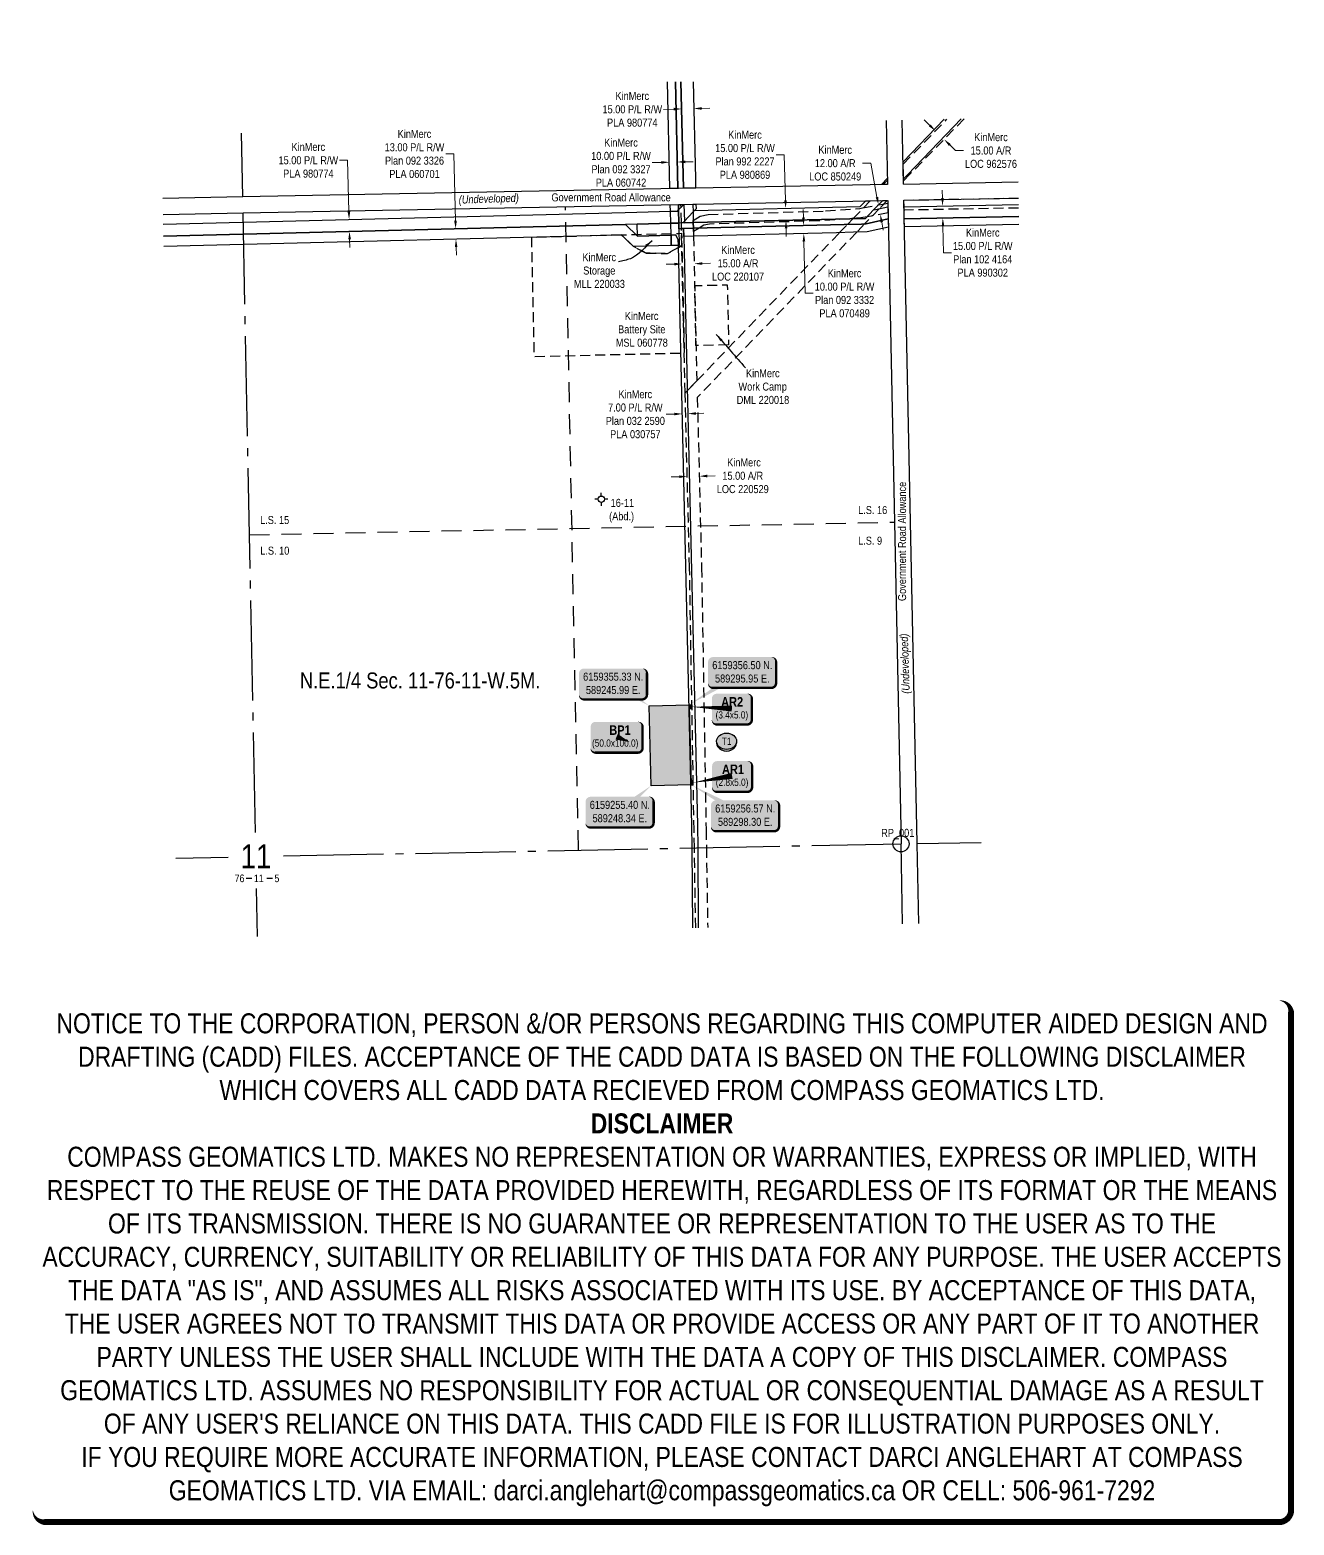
# Model space of a CAD drawing. Extents: x 588472 to 590052, y 6158331 to 6160200.
import ezdxf
from ezdxf.enums import TextEntityAlignment as Align

# ---------------------------------------------------------------- set-up
doc = ezdxf.new("R2010")
doc.units = 0
doc.header["$LTSCALE"] = 5
doc.header["$PDSIZE"] = 0.5
for name, pattern in [('foc-ACCESSROAD', [3.75, 2.5, -1.25]), ('foc-LSD', [8, 5, -3]), ('foc-QUARTERLINE', [33, 25, -3, 2, -3])]:
    doc.linetypes.add(name, pattern=pattern)
doc.layers.get('Defpoints').update_dxf_attribs({"color": 9})
for name, color, linetype in [('10', 1, 'Continuous'), ('35', 37, 'Continuous'), ('9', 3, 'Continuous'), ('AB_SEC_N83UTMz11', 7, 'Continuous'), ('C-AR', 13, 'foc-ACCESSROAD'), ('C-RW', 13, 'Continuous'), ('C-SYMBOL', 7, 'Continuous'), ('C-WS', 13, 'foc-ACCESSROAD'), ('DETAIL-T', 7, 'Continuous'), ('F-WS-S', 190, 'Continuous'), ('L-ROAD-T', 7, 'Continuous'), ('L-SEC', 7, 'Continuous'), ('L-SECLBL', 7, 'Continuous'), ('L-SECQ', 8, 'foc-QUARTERLINE'), ('L-SECTION-LSD', 7, 'foc-LSD'), ('P-CROSSINGS', 250, 'Continuous'), ('P-TEMP-BLOCKS', 250, 'Continuous'), ('P-TEMP-H', 41, 'Continuous'), ('P-TEMP_WORKSPACE', 46, 'Continuous'), ('P-WORKAREA', 113, 'Continuous'), ('P-WORKAREA-H', 111, 'Continuous')]:
    doc.layers.add(name, color=color, linetype=linetype)
for name, color, linetype, lineweight in [('C-AR-T', 13, 'Continuous', 9), ('C-RW-T', 13, 'Continuous', 9), ('C-WS-T', 13, 'Continuous', 9), ('T-TEXT', 48, 'Continuous', 18)]:
    doc.layers.add(name, color=color, linetype=linetype, lineweight=lineweight)
doc.layers.add('DISCLAIMER', color=7, linetype='Continuous', plot=False)
doc.styles.add('100L', font='ARIALN.TTF', dxfattribs={"height": 11})
doc.styles.add('175L', font='ARIALN.TTF', dxfattribs={"height": 20})
doc.styles.add('80', font='ARIALN.TTF', dxfattribs={"height": 10})
doc.styles.add('80CG', font='ARIALN.TTF', dxfattribs={"height": 10})
doc.styles.add('80L', font='ARIALN.TTF', dxfattribs={"height": 10})
doc.styles.add('80LS', font='ARIALNI.TTF', dxfattribs={"height": 10})
doc.styles.add('BOLD', font='ARIALNB.TTF')
doc.styles.add('SIMPLEX', font='ARIALN.TTF')
doc.dimstyles.new('Compass 5 000', dxfattribs={"dimscale": 5, "dimtxt": 9, "dimasz": 2, "dimexe": 0.2, "dimexo": 0.0625, "dimgap": 0.5, "dimtad": 0, "dimtih": 1, "dimtoh": 1, "dimzin": 0, "dimdsep": 46, "dimtxsty": '80CG', "dimcen": 0.1, "dimse1": 1, "dimse2": 1, "dimclrd": 256, "dimclrt": 256, "dimaunit": 1, "dimadec": 4, "dimazin": 0, "dimtfac": 0.06, "dimtofl": 0, "dimtmove": 0, "dimatfit": 1, "dimfxl": 0.2, "dimtolj": 1, "dimtzin": 0, "dimlwd": -1, "dimarcsym": 0})

# ---------------------------------------------------------------- blocks, each defined once
blk = doc.blocks.new('L-SECLBL')
at = {"layer": '9', "color": 7}
for p, q in [((-5.1, -27.8), (-12.3, -27.8)), ((20.7, -27.8), (13.5, -27.8))]:
    blk.add_line(p, q, dxfattribs=at)
at = {"layer": '10', "color": 2, "style": 'SIMPLEX'}
blk.add_attdef('SEC', text='', height=30, dxfattribs=at).set_placement((0, 0), align=Align.MIDDLE)
at = {"layer": '10', "color": 5, "style": '80L'}
blk.add_attdef('TWP', text='', height=9.5, dxfattribs=at).set_placement((-14.4, -27.4), align=Align.MIDDLE_RIGHT)
blk.add_attdef('RGE', text='', height=9.5, dxfattribs=at).set_placement((3.6, -27.4), align=Align.MIDDLE_CENTER)
blk.add_attdef('MER', text='', height=9.5, dxfattribs=at).set_placement((23.2, -27.4), align=Align.MIDDLE_LEFT)
blk = doc.blocks.new('*D457')
at = {"layer": 'C-AR-T', "transparency": 16777216}
for p, q in [((589277.3, 6159907.1), (589267.3, 6159906.9)), ((589312.2, 6159907.9), (589322.7, 6159908.1))]:
    blk.add_line(p, q, dxfattribs=at)
for points in [[(589277.3, 6159908.8), (589277.4, 6159905.4), (589287.3, 6159907.3)], [(589312.2, 6159909.5), (589312.3, 6159906.2), (589302.2, 6159907.6)]]:
    blk.add_solid(points, dxfattribs=at)
at = {"layer": 'Defpoints', "color": 0, "transparency": 16777216}
for p in [(589287.3, 6159910.7), (589302.2, 6159911), (589302.2, 6159907.6)]:
    blk.add_point(p, dxfattribs=at)
at = {"layer": 'C-AR-T', "transparency": 16777216, "insert": (589357, 6159908.1), "char_height": 10, "attachment_point": 5, "style": '80CG'}
blk.add_mtext('\\A1;KinMerc\\P15.00 A/R\\PLOC 220107', dxfattribs=at)
blk = doc.blocks.new('*D458')
at = {"layer": 'C-RW-T', "transparency": 16777216}
for p, q in [((589277.4, 6159719.8), (589267.4, 6159719.5)), ((589304.4, 6159720.4), (589314.4, 6159720.7))]:
    blk.add_line(p, q, dxfattribs=at)
for points in [[(589277.4, 6159721.4), (589277.4, 6159718.1), (589287.4, 6159720)], [(589304.4, 6159722.1), (589304.4, 6159718.8), (589294.4, 6159720.2)]]:
    blk.add_solid(points, dxfattribs=at)
at = {"layer": 'Defpoints', "color": 0, "transparency": 16777216}
for p in [(589286.1, 6159775.7), (589293.1, 6159775.9), (589287.4, 6159720)]:
    blk.add_point(p, dxfattribs=at)
at = {"layer": 'C-RW-T', "transparency": 16777216, "insert": (589228.7, 6159719.5), "char_height": 10, "attachment_point": 5, "style": '80CG'}
blk.add_mtext('\\A1;KinMerc\\P7.00 P/L R/W\\PPlan 032 2590^JPLA 030757', dxfattribs=at)
blk = doc.blocks.new('*D459')
at = {"layer": 'C-RW-T', "transparency": 16777216}
for p, q in [((589291.1, 6160034.9), (589301.1, 6160035.1)), ((589261.2, 6160034.2), (589249.9, 6160033.9))]:
    blk.add_line(p, q, dxfattribs=at)
for points in [[(589261.1, 6160035.9), (589261.2, 6160032.5), (589271.1, 6160034.4)], [(589291.1, 6160036.6), (589291.2, 6160033.2), (589281.2, 6160034.7)]]:
    blk.add_solid(points, dxfattribs=at)
at = {"layer": 'Defpoints', "color": 0, "transparency": 16777216}
for p in [(589270.5, 6160059.4), (589280.6, 6160059.6), (589271.1, 6160034.4)]:
    blk.add_point(p, dxfattribs=at)
at = {"layer": 'C-RW-T', "transparency": 16777216, "insert": (589210.8, 6160033.9), "char_height": 10, "attachment_point": 5, "style": '80CG'}
blk.add_mtext('\\A1;KinMerc\\P10.00 P/L R/W\\PPlan 092 3327\\PPLA 060742', dxfattribs=at)
blk = doc.blocks.new('*D460')
at = {"layer": 'C-RW-T', "transparency": 16777216}
for p, q in [((589438.6, 6159965.3), (589438.4, 6159975.3)), ((589439.4, 6159935.3), (589441, 6159870.6)), ((589441, 6159870.6), (589451, 6159870.6))]:
    blk.add_line(p, q, dxfattribs=at)
for points in [[(589440.3, 6159965.4), (589436.9, 6159965.3), (589438.9, 6159955.3)], [(589441, 6159935.4), (589437.7, 6159935.3), (589439.1, 6159945.3)]]:
    blk.add_solid(points, dxfattribs=at)
at = {"layer": 'Defpoints', "color": 0, "transparency": 16777216}
for p in [(589409.2, 6159954.6), (589409.4, 6159944.6), (589439.1, 6159945.3)]:
    blk.add_point(p, dxfattribs=at)
at = {"layer": 'C-RW-T', "transparency": 16777216, "insert": (589490.1, 6159870.6), "char_height": 10, "attachment_point": 5, "style": '80CG'}
blk.add_mtext('\\A1;KinMerc\\P10.00 P/L R/W\\PPlan 092 3332^JPLA 070489', dxfattribs=at)
blk = doc.blocks.new('*D461')
at = {"layer": 'C-RW-T', "transparency": 16777216}
for p, q in [((589414.8, 6160043.7), (589404.8, 6160043.7)), ((589416.2, 6159986.8), (589414.8, 6160043.7)), ((589417.1, 6159951.8), (589417.3, 6159941.8))]:
    blk.add_line(p, q, dxfattribs=at)
for points in [[(589417.9, 6159986.9), (589414.6, 6159986.8), (589416.5, 6159976.8)], [(589418.7, 6159951.9), (589415.4, 6159951.8), (589416.8, 6159961.8)]]:
    blk.add_solid(points, dxfattribs=at)
at = {"layer": 'Defpoints', "color": 0, "transparency": 16777216}
for p in [(589416.5, 6159976.8), (589428.3, 6159977.1), (589428.6, 6159962.1)]:
    blk.add_point(p, dxfattribs=at)
at = {"layer": 'C-RW-T', "transparency": 16777216, "insert": (589365.7, 6160043.7), "char_height": 10, "attachment_point": 5, "style": '80CG'}
blk.add_mtext('\\A1;KinMerc\\P15.00 P/L R/W\\PPlan 992 2227^JPLA 980869', dxfattribs=at)
blk = doc.blocks.new('*D462')
at = {"layer": 'C-AR-T', "transparency": 16777216}
for p, q in [((589596.5, 6160080.4), (589589.4, 6160087.4)), ((589621.6, 6160056), (589628.7, 6160049)), ((589628.7, 6160049), (589638.7, 6160049))]:
    blk.add_line(p, q, dxfattribs=at)
for points in [[(589597.7, 6160081.6), (589595.4, 6160079.3), (589603.7, 6160073.5)], [(589622.7, 6160057.2), (589620.4, 6160054.8), (589614.4, 6160063)]]:
    blk.add_solid(points, dxfattribs=at)
at = {"layer": 'Defpoints', "color": 0, "transparency": 16777216}
for p in [(589640.4, 6160111), (589651.1, 6160100.5), (589603.7, 6160073.5)]:
    blk.add_point(p, dxfattribs=at)
at = {"layer": 'C-AR-T', "transparency": 16777216, "insert": (589673, 6160049), "char_height": 10, "attachment_point": 5, "style": '80CG'}
blk.add_mtext('\\A1;KinMerc\\P15.00 A/R^JLOC 962576', dxfattribs=at)
blk = doc.blocks.new('*D463')
at = {"layer": 'C-RW-T', "transparency": 16777216}
for p, q in [((589612.4, 6159989.7), (589612.2, 6159999.7)), ((589613, 6159954.7), (589613.6, 6159921.4)), ((589613.6, 6159921.4), (589623.6, 6159921.4))]:
    blk.add_line(p, q, dxfattribs=at)
for points in [[(589614, 6159989.8), (589610.7, 6159989.7), (589612.6, 6159979.7)], [(589614.7, 6159954.8), (589611.4, 6159954.7), (589612.8, 6159964.7)]]:
    blk.add_solid(points, dxfattribs=at)
at = {"layer": 'Defpoints', "color": 0, "transparency": 16777216}
for p in [(589619.3, 6159979.9), (589612.8, 6159964.7), (589619.6, 6159964.9)]:
    blk.add_point(p, dxfattribs=at)
at = {"layer": 'C-RW-T', "transparency": 16777216, "insert": (589662.7, 6159921.4), "char_height": 10, "attachment_point": 5, "style": '80CG'}
blk.add_mtext('\\A1;KinMerc\\P15.00 P/L R/W\\PPlan 102 4164\\PPLA 990302', dxfattribs=at)
blk = doc.blocks.new('*D464')
at = {"layer": 'C-RW-T', "transparency": 16777216}
for p, q in [((589276.6, 6160100.8), (589264, 6160100.5)), ((589311.6, 6160101.6), (589321.6, 6160101.9))]:
    blk.add_line(p, q, dxfattribs=at)
for points in [[(589276.5, 6160102.5), (589276.6, 6160099.1), (589286.6, 6160101)], [(589311.5, 6160103.3), (589311.6, 6160100), (589301.6, 6160101.4)]]:
    blk.add_solid(points, dxfattribs=at)
at = {"layer": 'Defpoints', "color": 0, "transparency": 16777216}
for p in [(589284.2, 6160199.4), (589299.2, 6160199.8), (589301.6, 6160101.4)]:
    blk.add_point(p, dxfattribs=at)
at = {"layer": 'C-RW-T', "transparency": 16777216, "insert": (589224.9, 6160100.5), "char_height": 10, "attachment_point": 5, "style": '80CG'}
blk.add_mtext('\\A1;KinMerc\\P15.00 P/L R/W^JPLA 980774', dxfattribs=at)
blk = doc.blocks.new('Gabd')
for p, q in [((-0.81, 0), (-1.62, 0)), ((0, 0.81), (0, 1.62)), ((1.62, 0), (0.81, 0)), ((0, -0.81), (0, -1.62))]:
    blk.add_line(p, q)
blk.add_circle((0, 0), 0.8)
blk = doc.blocks.new('*D471')
at = {"layer": 'C-RW-T', "transparency": 16777216}
for p, q in [((588869.3, 6160036.8), (588859.3, 6160036.8)), ((588870.9, 6159972.9), (588869.3, 6160036.8)), ((588871.8, 6159937.9), (588872, 6159927.9))]:
    blk.add_line(p, q, dxfattribs=at)
for points in [[(588872.6, 6159973), (588869.2, 6159972.9), (588871.1, 6159962.9)], [(588873.5, 6159938), (588870.1, 6159937.9), (588871.5, 6159947.9)]]:
    blk.add_solid(points, dxfattribs=at)
at = {"layer": 'Defpoints', "color": 0, "transparency": 16777216}
for p in [(588871.1, 6159962.9), (588873.2, 6159963), (588873.6, 6159948)]:
    blk.add_point(p, dxfattribs=at)
at = {"layer": 'C-RW-T', "transparency": 16777216, "insert": (588820.2, 6160036.8), "char_height": 10, "attachment_point": 5, "style": '80CG'}
blk.add_mtext('\\A1;KinMerc\\P15.00 P/L R/W^JPLA 980774', dxfattribs=at)
blk = doc.blocks.new('*D472')
at = {"layer": 'C-RW-T', "transparency": 16777216}
for p, q in [((589001.9, 6160044.7), (588991.9, 6160044.7)), ((589004, 6159961.3), (589001.9, 6160044.7)), ((589004.8, 6159928.3), (589005.1, 6159918.3))]:
    blk.add_line(p, q, dxfattribs=at)
for points in [[(589005.7, 6159961.4), (589002.3, 6159961.3), (589004.3, 6159951.3)], [(589006.5, 6159928.4), (589003.2, 6159928.3), (589004.6, 6159938.3)]]:
    blk.add_solid(points, dxfattribs=at)
at = {"layer": 'Defpoints', "color": 0, "transparency": 16777216}
for p in [(588924.6, 6159949.3), (589004.3, 6159951.3), (588924.9, 6159936.3)]:
    blk.add_point(p, dxfattribs=at)
at = {"layer": 'C-RW-T', "transparency": 16777216, "insert": (588952.8, 6160044.7), "char_height": 10, "attachment_point": 5, "style": '80CG'}
blk.add_mtext('\\A1;KinMerc\\P13.00 P/L R/W\\PPlan 092 3326^JPLA 060701', dxfattribs=at)
blk = doc.blocks.new('*U507')
at = {"true_color": 0xff8aff}
h = blk.add_hatch(color=211, dxfattribs=at)
edge = h.paths.add_edge_path()
edge.add_line((-26.5, -20), (26.5, -20))
edge.add_arc((26.5, -14), 6, 270, 360)
edge.add_line((32.5, -14), (32.5, 12.5))
edge.add_arc((26.5, 12.5), 6, 0, 90)
edge.add_line((26.5, 18.5), (-26.5, 18.5))
edge.add_arc((-26.5, 12.5), 6, 90, 180)
edge.add_line((-32.5, 12.5), (-32.5, -14))
edge.add_arc((-26.5, -14), 6, 180, 270)
at = {"color": 250, "flags": 128}
blk.add_lwpolyline([(-26.5, -20, 3, 3, 0), (26.5, -20, 3, 3, 0.414214), (32.5, -14, 3, 3, 0), (32.5, 12.5, 3, 0, 0.414214), (26.5, 18.5, 0, 0, 0), (-26.5, 18.5, 0, 0, 0.414214), (-32.5, 12.5, 0, 0, 0), (-32.5, -14, 0, 3, 0.414214)], format="xyseb", close=True, dxfattribs=at)
at = {"flags": 128}
blk.add_lwpolyline([(16.2, -6.8, 0, 7.5, 0), (0, 0, 0, 0, 0)], format="xyseb", dxfattribs=at)
at = {"color": 250}
for tag, p, height, style in [('TEMP_AREA_W1_001', (-9.2, 2.2), 12, 'BOLD'), ('ENTER_TEXT_001', (-30.7, -12.5), 9, '80')]:
    blk.add_attdef(tag, p, '', height=height, dxfattribs=dict(at, style=style))
blk = doc.blocks.new('*U510')
h = blk.add_hatch(color=111)
edge = h.paths.add_edge_path()
edge.add_line((-19, -20), (19, -20))
edge.add_arc((19, -14), 6, 270, 360)
edge.add_line((25, -14), (25, 12.5))
edge.add_arc((19, 12.5), 6, 0, 90)
edge.add_line((19, 18.5), (-19, 18.5))
edge.add_arc((-19, 12.5), 6, 90, 180)
edge.add_line((-25, 12.5), (-25, -14))
edge.add_arc((-19, -14), 6, 180, 270)
at = {"color": 250, "flags": 128}
blk.add_lwpolyline([(-19, -20, 3, 3, 0), (19, -20, 3, 3, 0.414214), (25, -14, 3, 3, 0), (25, 12.5, 3, 0, 0.414214), (19, 18.5, 0, 0, 0), (-19, 18.5, 0, 0, 0.414214), (-25, 12.5, 0, 0, 0), (-25, -14, 0, 3, 0.414214)], format="xyseb", close=True, dxfattribs=at)
at = {"flags": 128}
blk.add_lwpolyline([(-51, 2.1, 0, 7.5, 0), (0, 0, 0, 0, 0)], format="xyseb", dxfattribs=at)
at = {"color": 250}
for tag, p, height, style in [('TEMP_AREA_W1_001', (-9.2, 2.2), 12, 'BOLD'), ('ENTER_TEXT_001', (-30.7, -12.5), 9, '80')]:
    blk.add_attdef(tag, p, '', height=height, dxfattribs=dict(at, style=style))
blk = doc.blocks.new('*U511')
h = blk.add_hatch(color=111)
edge = h.paths.add_edge_path()
edge.add_line((-19, -20), (19, -20))
edge.add_arc((19, -14), 6, 270, 360)
edge.add_line((25, -14), (25, 12.5))
edge.add_arc((19, 12.5), 6, 0, 90)
edge.add_line((19, 18.5), (-19, 18.5))
edge.add_arc((-19, 12.5), 6, 90, 180)
edge.add_line((-25, 12.5), (-25, -14))
edge.add_arc((-19, -14), 6, 180, 270)
at = {"color": 250, "flags": 128}
blk.add_lwpolyline([(-19, -20, 3, 3, 0), (19, -20, 3, 3, 0.414214), (25, -14, 3, 3, 0), (25, 12.5, 3, 0, 0.414214), (19, 18.5, 0, 0, 0), (-19, 18.5, 0, 0, 0.414214), (-25, 12.5, 0, 0, 0), (-25, -14, 0, 3, 0.414214)], format="xyseb", close=True, dxfattribs=at)
at = {"flags": 128}
blk.add_lwpolyline([(-49.1, -8.5, 0, 7.5, 0), (0, 0, 0, 0, 0)], format="xyseb", dxfattribs=at)
at = {"color": 250}
for tag, p, height, style in [('TEMP_AREA_W1_001', (-9.2, 2.2), 12, 'BOLD'), ('ENTER_TEXT_001', (-30.7, -12.5), 9, '80')]:
    blk.add_attdef(tag, p, '', height=height, dxfattribs=dict(at, style=style))
blk = doc.blocks.new('*D512')
at = {"layer": 'C-AR-T', "transparency": 16777216}
for p, q in [((589283.6, 6159641.5), (589273.6, 6159641.2)), ((589318.6, 6159642.3), (589328.6, 6159642.6))]:
    blk.add_line(p, q, dxfattribs=at)
for points in [[(589283.5, 6159643.1), (589283.6, 6159639.8), (589293.6, 6159641.7)], [(589318.5, 6159644), (589318.6, 6159640.7), (589308.6, 6159642.1)]]:
    blk.add_solid(points, dxfattribs=at)
at = {"layer": 'Defpoints', "color": 0, "transparency": 16777216}
for p in [(589293.8, 6159633.4), (589308.6, 6159642.1), (589308.8, 6159633.8)]:
    blk.add_point(p, dxfattribs=at)
at = {"layer": 'C-AR-T', "transparency": 16777216, "insert": (589362.9, 6159642.6), "char_height": 10, "attachment_point": 5, "style": '80CG'}
blk.add_mtext('\\A1; KinMerc\\P15.00 A/R\\PLOC 220529', dxfattribs=at)
blk = doc.blocks.new('*U523')
h = blk.add_hatch(color=254)
edge = h.paths.add_edge_path()
edge.add_line((-36.5, -20), (36.5, -20))
edge.add_arc((36.5, -14), 6, 270, 360)
edge.add_line((42.5, -14), (42.5, 12.5))
edge.add_arc((36.5, 12.5), 6, 0, 90)
edge.add_line((36.5, 18.5), (-36.5, 18.5))
edge.add_arc((-36.5, 12.5), 6, 90, 180)
edge.add_line((-42.5, 12.5), (-42.5, -14))
edge.add_arc((-36.5, -14), 6, 180, 270)
at = {"color": 1, "flags": 128}
blk.add_lwpolyline([(-36.5, -20, 3, 3, 0), (36.5, -20, 3, 3, 0.414214), (42.5, -14, 3, 3, 0), (42.5, 12.5, 3, 0, 0.414214), (36.5, 18.5, 0, 0, 0), (-36.5, 18.5, 0, 0, 0.414214), (-42.5, 12.5, 0, 0, 0), (-42.5, -14, 0, 3, 0.414214)], format="xyseb", close=True, dxfattribs=at)
blk.add_lwpolyline([(45.2, -27.9, 0, 10, 0), (0, 0, 5, 5, 0)], format="xyseb", dxfattribs=at)
at = {"color": 1, "style": '80'}
blk.add_attdef('ENTER_TEXT_001', (-36, -5), '', height=10, dxfattribs=at)
blk = doc.blocks.new('Well_proximity')
h = blk.add_hatch(color=191)
h.dxf.hatch_style = 1
edge = h.paths.add_edge_path()
edge.add_ellipse((0, 0), major_axis=(-12.5, 0), ratio=0.816297, start_angle=0, end_angle=360)
h = blk.add_hatch(color=250)
h.dxf.hatch_style = 1
edge = h.paths.add_edge_path()
edge.add_ellipse((0, -2), major_axis=(-12.5, 0), ratio=0.816297, start_angle=0, end_angle=180)
edge.add_line((12.5, -2), (12.5, 0))
edge.add_ellipse((0, 0), major_axis=(-12.5, 0), ratio=0.816297, start_angle=0, end_angle=180, ccw=False)
edge.add_line((-12.5, 0), (-12.5, -2))
at = {"color": 250}
blk.add_ellipse((0, 0), major_axis=(-12.5, 0), ratio=0.816297, dxfattribs=at)
blk.add_ellipse((0, -2), major_axis=(-12.5, 0), ratio=0.816297, start_param=0, end_param=3.141593, dxfattribs=at)
at = {"color": 250, "style": '80L'}
blk.add_attdef('CROSSING', text='', height=9, dxfattribs=at).set_placement((0.1, 0), align=Align.MIDDLE_CENTER)
blk = doc.blocks.new('*D528')
at = {"layer": 'C-AR-T', "transparency": 16777216}
for p, q in [((589522.7, 6160033.2), (589512.7, 6160033.2)), ((589530.6, 6159990.9), (589522.7, 6160033.2)), ((589536.5, 6159959.5), (589538.4, 6159949.7))]:
    blk.add_line(p, q, dxfattribs=at)
for points in [[(589532.3, 6159991.2), (589529, 6159990.6), (589532.5, 6159981.1)], [(589538.2, 6159959.8), (589534.9, 6159959.2), (589534.7, 6159969.4)]]:
    blk.add_solid(points, dxfattribs=at)
at = {"layer": 'Defpoints', "color": 0, "transparency": 16777216}
for p in [(589528.5, 6159980.4), (589532.5, 6159981.1), (589530.7, 6159968.6)]:
    blk.add_point(p, dxfattribs=at)
at = {"layer": 'C-AR-T', "transparency": 16777216, "insert": (589478.4, 6160033.2), "char_height": 10, "attachment_point": 5, "style": '80CG'}
blk.add_mtext('\\A1;KinMerc\\P12.00 A/R^JLOC 850249', dxfattribs=at)
blk = doc.blocks.new('*U529')
h = blk.add_hatch(color=254)
edge = h.paths.add_edge_path()
edge.add_line((-36.5, -20), (36.5, -20))
edge.add_arc((36.5, -14), 6, 270, 360)
edge.add_line((42.5, -14), (42.5, 12.5))
edge.add_arc((36.5, 12.5), 6, 0, 90)
edge.add_line((36.5, 18.5), (-36.5, 18.5))
edge.add_arc((-36.5, 12.5), 6, 90, 180)
edge.add_line((-42.5, 12.5), (-42.5, -14))
edge.add_arc((-36.5, -14), 6, 180, 270)
at = {"color": 1, "flags": 128}
blk.add_lwpolyline([(-36.5, -20, 3, 3, 0), (36.5, -20, 3, 3, 0.414214), (42.5, -14, 3, 3, 0), (42.5, 12.5, 3, 0, 0.414214), (36.5, 18.5, 0, 0, 0), (-36.5, 18.5, 0, 0, 0.414214), (-42.5, 12.5, 0, 0, 0), (-42.5, -14, 0, 3, 0.414214)], format="xyseb", close=True, dxfattribs=at)
blk.add_lwpolyline([(39.3, 32.3, 0, 10, 0), (0, 0, 5, 5, 0)], format="xyseb", dxfattribs=at)
at = {"color": 1, "style": '80'}
blk.add_attdef('ENTER_TEXT_001', (-36, -5), '', height=10, dxfattribs=at)
blk = doc.blocks.new('*U530')
h = blk.add_hatch(color=254)
edge = h.paths.add_edge_path()
edge.add_line((-36.5, -20), (36.5, -20))
edge.add_arc((36.5, -14), 6, 270, 360)
edge.add_line((42.5, -14), (42.5, 12.5))
edge.add_arc((36.5, 12.5), 6, 0, 90)
edge.add_line((36.5, 18.5), (-36.5, 18.5))
edge.add_arc((-36.5, 12.5), 6, 90, 180)
edge.add_line((-42.5, 12.5), (-42.5, -14))
edge.add_arc((-36.5, -14), 6, 180, 270)
at = {"color": 1, "flags": 128}
blk.add_lwpolyline([(-67.4, 38.1, 0, 10, 0), (0, 0, 5, 5, 0)], format="xyseb", dxfattribs=at)
blk.add_lwpolyline([(-36.5, -20, 3, 3, 0), (36.5, -20, 3, 3, 0.414214), (42.5, -14, 3, 3, 0), (42.5, 12.5, 3, 0, 0.414214), (36.5, 18.5, 0, 0, 0), (-36.5, 18.5, 0, 0, 0.414214), (-42.5, 12.5, 0, 0, 0), (-42.5, -14, 0, 3, 0.414214)], format="xyseb", close=True, dxfattribs=at)
at = {"color": 1, "style": '80'}
blk.add_attdef('ENTER_TEXT_001', (-36, -5), '', height=10, dxfattribs=at)
blk = doc.blocks.new('*U531')
h = blk.add_hatch(color=254)
edge = h.paths.add_edge_path()
edge.add_line((-36.5, -20), (36.5, -20))
edge.add_arc((36.5, -14), 6, 270, 360)
edge.add_line((42.5, -14), (42.5, 12.5))
edge.add_arc((36.5, 12.5), 6, 0, 90)
edge.add_line((36.5, 18.5), (-36.5, 18.5))
edge.add_arc((-36.5, 12.5), 6, 90, 180)
edge.add_line((-42.5, 12.5), (-42.5, -14))
edge.add_arc((-36.5, -14), 6, 180, 270)
at = {"color": 1, "flags": 128}
blk.add_lwpolyline([(-36.5, -20, 3, 3, 0), (36.5, -20, 3, 3, 0.414214), (42.5, -14, 3, 3, 0), (42.5, 12.5, 3, 0, 0.414214), (36.5, 18.5, 0, 0, 0), (-36.5, 18.5, 0, 0, 0.414214), (-42.5, 12.5, 0, 0, 0), (-42.5, -14, 0, 3, 0.414214)], format="xyseb", close=True, dxfattribs=at)
blk.add_lwpolyline([(-66.1, -41.1, 0, 10, 0), (0, 0, 5, 5, 0)], format="xyseb", dxfattribs=at)
at = {"color": 1, "style": '80'}
blk.add_attdef('ENTER_TEXT_001', (-36, -5), '', height=10, dxfattribs=at)
blk = doc.blocks.new('Disclaimer_Legal')
at = {"layer": 'DISCLAIMER', "color": 254, "flags": 128}
blk.add_lwpolyline([(-3612.9, -1104.6, 37.5, 37.5, 0), (4096.1, -1104.6, 37.5, 37.5, 0.414214), (4171.1, -1029.6, 37.5, 37.5, 0), (4171.1, 2078.7, 37.5, 0, 0.414214), (4096.1, 2153.7, 0, 0, 0), (-3612.9, 2153.7, 0, 0, 0.414214), (-3687.9, 2078.7, 0, 0, 0), (-3687.9, -1029.6, 0, 37.5, 0.414214)], format="xyseb", close=True, dxfattribs=at)
at = {"layer": 'DISCLAIMER', "color": 254, "insert": (241.6, 533.9), "char_height": 125, "width": 7717.568, "attachment_point": 5, "style": '80'}
blk.add_mtext('NOTICE TO THE CORPORATION, PERSON &/OR PERSONS REGARDING THIS COMPUTER AIDED DESIGN AND DRAFTING (CADD) FILES. ACCEPTANCE OF THE CADD DATA IS BASED ON THE FOLLOWING DISCLAIMER WHICH COVERS ALL CADD DATA RECIEVED FROM COMPASS GEOMATICS LTD.\\P{\\fArial Narrow|b1|i0|c0|p34;DISCLAIMER}\\PCOMPASS GEOMATICS LTD. MAKES NO REPRESENTATION OR WARRANTIES, EXPRESS OR IMPLIED, WITH RESPECT TO THE REUSE OF THE DATA PROVIDED HEREWITH, REGARDLESS OF ITS FORMAT OR THE MEANS OF ITS TRANSMISSION. THERE IS NO GUARANTEE OR REPRESENTATION TO THE USER AS TO THE ACCURACY, CURRENCY, SUITABILITY OR RELIABILITY OF THIS DATA FOR ANY PURPOSE. THE USER ACCEPTS THE DATA "AS IS", AND ASSUMES ALL RISKS ASSOCIATED WITH ITS USE. BY ACCEPTANCE OF THIS DATA, THE USER AGREES NOT TO TRANSMIT THIS DATA OR PROVIDE ACCESS OR ANY PART OF IT TO ANOTHER PARTY UNLESS THE USER SHALL INCLUDE WITH THE DATA A COPY OF THIS DISCLAIMER. COMPASS GEOMATICS LTD. ASSUMES NO RESPONSIBILITY FOR ACTUAL OR CONSEQUENTIAL DAMAGE AS A RESULT OF ANY USER\'S RELIANCE ON THIS DATA. THIS CADD FILE IS FOR ILLUSTRATION PURPOSES ONLY.\\PIF YOU REQUIRE MORE ACCURATE INFORMATION, PLEASE CONTACT DARCI ANGLEHART AT COMPASS GEOMATICS LTD. VIA EMAIL: darci.anglehart@compassgeomatics.ca OR CELL: 506-961-7292', dxfattribs=at)

msp = doc.modelspace()

# ---------------------------------------------------------------- hatches: boundary and pattern name
at = {"layer": 'P-TEMP-H'}
h = msp.add_hatch(color=256, dxfattribs=at)
h.dxf.hatch_style = 1
h.paths.add_polyline_path([(589248.338, 6159255.396), (589245.985, 6159355.328), (589295.951, 6159356.504), (589298.303, 6159256.573)])
at = {"layer": 'P-WORKAREA-H'}
h = msp.add_hatch(color=256, dxfattribs=at)
h.dxf.hatch_style = 1
h.paths.add_polyline_path([(589295.951, 6159356.504), (589299.391, 6159356.585), (589299.477, 6159351.588), (589296.069, 6159351.507)])
h = msp.add_hatch(color=256, dxfattribs=at)
h.dxf.hatch_style = 1
h.paths.add_polyline_path([(589298.303, 6159256.573), (589301.117, 6159256.639), (589301.031, 6159261.636), (589298.186, 6159261.569)])

# ---------------------------------------------------------------- linework, layer by layer
at = {"layer": '35', "color": 3}
msp.add_circle((589560.594, 6159182.74), 10, dxfattribs=at)
at = {"layer": 'AB_SEC_N83UTMz11'}
for p, q in [((589562.613, 6159082.802), (589560.594, 6159182.741)), ((589582.718, 6159083.194), (589580.699, 6159183.108))]:
    msp.add_line(p, q, dxfattribs=at)
at = {"layer": 'C-AR'}
for points in [[(589639.407, 6160088.523), (589571.751, 6160019.309), (589563.75, 6160011.124), (589563.7, 6160013.642), (589563.588, 6160019.161), (589563.327, 6160032.16), (589618.013, 6160088.106)], [(589304.15, 6159077.773), (589302.471, 6159177.655), (589302.099, 6159199.81), (589296.432, 6159527.893), (589290.912, 6159746.148), (589293.716, 6159749.058), (589305.397, 6159761.183), (589483.901, 6159946.465), (589493.771, 6159956.711), (589500.699, 6159963.903), (589522.238, 6159986.261), (589537.691, 6159986.563), (589538.382, 6159986.577), (589543.512, 6159986.677), (589533.598, 6159976.394), (589515.141, 6159957.252), (589505.261, 6159947.006), (589306.113, 6159740.485), (589311.434, 6159528.221), (589317.104, 6159200.066), (589317.475, 6159177.95), (589319.154, 6159078.065)], [(589707.478, 6159977.199), (589565.471, 6159974.544), (589564.491, 6159974.525), (589564.403, 6159978.842), (589564.235, 6159987.054), (589707.207, 6159989.65)]]:
    msp.add_lwpolyline(points, dxfattribs=at)
for points in [[(589543.725, 6160006.793), (589538.43, 6160006.689), (589543.62, 6160012), (589543.725, 6160006.793)], [(589293.716, 6159749.058), (589290.912, 6159746.148), (589288.921, 6159835.669), (589286.81, 6159930.553), (589286.345, 6159951.465), (589286.187, 6159958.566), (589285.754, 6159978.011), (589285.673, 6159981.638), (589289.335, 6159981.709), (589300.565, 6159981.928), (589300.805, 6159972.092), (589301.081, 6159958.982), (589301.25, 6159951.837), (589301.496, 6159941.849), (589305.397, 6159761.183), (589293.716, 6159749.058)], [(589308.302, 6159952.015), (589301.387, 6159947.67), (589301.256, 6159951.837), (589301.085, 6159958.982), (589301.06, 6159961.663), (589309.562, 6159967.001), (589319.767, 6159969.147), (589466.155, 6159973.491), (589509.31, 6159976.765), (589512.314, 6159977.327), (589532.444, 6159981.089), (589537.756, 6159982.082), (589544.199, 6159983.287), (589544.291, 6159978.791), (589544.447, 6159971.168), (589523.235, 6159967.218), (589518.255, 6159966.291), (589510.31, 6159964.811), (589499.206, 6159963.897), (589496.704, 6159963.83), (589458.324, 6159961.258), (589321.191, 6159957.189), (589314.144, 6159955.708), (589308.302, 6159952.015)]]:
    msp.add_lwpolyline(points, close=True, dxfattribs=at)
at = {"layer": 'C-RW', "flags": 128}
for points in [[(589278.735, 6160135.037), (589281.945, 6160001.677), (589271.941, 6160001.482), (589268.728, 6160135.037)], [(589285.741, 6160135.037), (589288.948, 6160001.814), (589281.945, 6160001.677), (589278.735, 6160135.037)], [(589300.755, 6160135.037), (589303.662, 6160014.125), (589303.951, 6160002.107), (589288.948, 6160001.814), (589285.741, 6160135.037)], [(589635.633, 6160088.449), (589569.104, 6160019.262), (589563.7, 6160013.642), (589563.588, 6160019.161), (589563.327, 6160032.16), (589563.273, 6160034.827), (589614.439, 6160088.036)], [(588638.971, 6159957.024), (588738.13, 6159959.551), (588738.9, 6159959.571), (589216.026, 6159971.731), (589230.68, 6159972.098), (589272.617, 6159973.151), (589281.278, 6159973.368), (589282.592, 6159974.746), (589284.994, 6159977.225), (589289.335, 6159981.709), (589300.466, 6159981.926), (589304.436, 6159982.004), (589304.579, 6159976.063), (589302.635, 6159974.024), (589300.713, 6159972.006), (589289.937, 6159960.701), (589287.992, 6159958.659), (589285.48, 6159958.529), (589282.981, 6159958.399), (589272.965, 6159958.148), (589231.057, 6159957.096), (589216.406, 6159956.728), (588739.2, 6159944.566), (588738.512, 6159944.549), (588639.271, 6159942.02)], [(589707.93, 6159956.503), (589564.915, 6159953.849), (589564.71, 6159963.838), (589707.712, 6159966.491)], [(588639.271, 6159942.02), (588738.512, 6159944.549), (588739.2, 6159944.566), (589216.406, 6159956.728), (589231.522, 6159942.178), (589273.313, 6159943.162), (589273.615, 6159930.209), (589226.47, 6159929.011), (589211.308, 6159943.587), (589172.291, 6159942.593), (588739.461, 6159931.562), (588738.844, 6159931.546), (588639.53, 6159929.015)], [(589300.339, 6159077.699), (589299.68, 6159177.6), (589299.494, 6159205.986), (589284.673, 6159835.558), (589282.439, 6159930.44), (589282.267, 6159937.758), (589279.435, 6159943.318), (589273.313, 6159943.162), (589231.522, 6159942.178), (589231.057, 6159957.096), (589272.965, 6159958.148), (589282.981, 6159958.399), (589283.145, 6159951.391), (589285.664, 6159951.449), (589288.924, 6159951.525), (589289.169, 6159941.538), (589289.617, 6159923.329), (589293.609, 6159753.64), (589306.486, 6159206.098), (589306.674, 6159177.737), (589307.334, 6159077.835)]]:
    msp.add_lwpolyline(points, dxfattribs=at)
at = {"layer": 'C-RW'}
for points in [[(589300.755, 6160135.037), (589303.662, 6160014.125), (589303.951, 6160002.107), (589288.948, 6160001.814), (589285.741, 6160135.037)], [(589707.712, 6159966.491), (589564.71, 6159963.838), (589564.403, 6159978.842), (589707.385, 6159981.495)], [(589707.93, 6159956.503), (589564.915, 6159953.849), (589564.71, 6159963.838), (589707.712, 6159966.491)]]:
    msp.add_lwpolyline(points, dxfattribs=at)
at = {"layer": 'C-RW', "flags": 128}
for points in [[(589543.62, 6160012), (589543.725, 6160006.793), (589538.43, 6160006.69), (589536.15, 6160006.645), (589543.572, 6160014.369), (589543.62, 6160012)], [(589282.439, 6159930.44), (589273.615, 6159930.209), (589273.313, 6159943.162), (589272.965, 6159958.148), (589272.617, 6159973.151), (589272.426, 6159981.379), (589282.429, 6159981.574), (589282.592, 6159974.746), (589282.981, 6159958.399), (589283.145, 6159951.391), (589283.616, 6159930.47), (589282.439, 6159930.44)], [(589289.937, 6159960.701), (589289.985, 6159958.709), (589301.036, 6159958.981), (589496.705, 6159963.804), (589516.336, 6159964.288), (589526.396, 6159974.78), (589528.737, 6159975.305), (589544.292, 6159978.791), (589544.605, 6159963.482), (589517.028, 6159957.3), (589511.145, 6159957.151), (589489.752, 6159956.609), (589301.213, 6159951.836), (589288.924, 6159951.525), (589285.664, 6159951.449), (589283.145, 6159951.391), (589282.981, 6159958.399), (589282.592, 6159974.746), (589282.429, 6159981.574), (589284.879, 6159981.622), (589289.335, 6159981.709), (589289.937, 6159960.701)], [(589289.985, 6159958.709), (589287.992, 6159958.659), (589289.937, 6159960.701), (589300.713, 6159972.006), (589302.635, 6159974.024), (589509.738, 6159979.103), (589516.494, 6159986.148), (589518.333, 6159986.185), (589537.691, 6159986.563), (589526.396, 6159974.78), (589516.336, 6159964.288), (589496.705, 6159963.804), (589301.036, 6159958.981), (589289.985, 6159958.709)], [(589301.461, 6159941.849), (589289.169, 6159941.538), (589288.924, 6159951.525), (589301.213, 6159951.836), (589489.752, 6159956.609), (589511.145, 6159957.151), (589517.028, 6159957.3), (589544.605, 6159963.482), (589544.814, 6159953.29), (589518.265, 6159947.334), (589501.242, 6159946.904), (589479.85, 6159946.363), (589301.461, 6159941.849)]]:
    msp.add_lwpolyline(points, close=True, dxfattribs=at)
at = {"layer": 'C-WS', "flags": 128}
for points in [[(589242.219, 6159920.967), (589268.945, 6159920.292), (589282.495, 6159928.074), (589286.81, 6159930.553), (589288.921, 6159835.669), (589289.81, 6159795.676), (589285.614, 6159795.58), (589102.653, 6159791.407), (589099.235, 6159940.731), (589211.212, 6159943.613), (589226.47, 6159929.011), (589242.219, 6159920.967)], [(589282.495, 6159928.074), (589268.945, 6159920.292), (589242.218, 6159920.968), (589226.47, 6159929.011), (589211.212, 6159943.613), (589229.43, 6159944.192), (589231.458, 6159944.243), (589273.264, 6159945.288), (589283.277, 6159945.539), (589286.475, 6159945.62), (589286.81, 6159930.553), (589282.495, 6159928.074)], [(589345.226, 6159806.27), (589304.443, 6159805.396), (589302.837, 6159880.341), (589343.499, 6159881.212)]]:
    msp.add_lwpolyline(points, close=True, dxfattribs=at)
at = {"layer": 'L-SEC'}
for p, q in [((589542.118, 6160086.627), (589543.725, 6160006.793)), ((589563.83, 6160007.158), (589562.223, 6160087.019)), ((589543.725, 6160006.793), (588738.269, 6159991.102)), ((589563.83, 6160007.159), (589706.789, 6160009.754)), ((588738.269, 6159991.102), (588638.33, 6159989.132)), ((588738.671, 6159970.997), (589544.13, 6159986.689)), ((589544.13, 6159986.689), (589560.594, 6159182.741)), ((589564.235, 6159987.054), (589707.207, 6159989.65)), ((589580.699, 6159183.108), (589564.235, 6159987.054)), ((588638.731, 6159969.027), (588738.671, 6159970.997))]:
    msp.add_line(p, q, dxfattribs=at)
at = {"layer": 'L-SECQ'}
for p, q in [((588738.269, 6159991.102), (588736.677, 6160070.936)), ((588754.169, 6159197.042), (588738.671, 6159970.997)), ((588789.265, 6159167.591), (589560.594, 6159182.741)), ((589580.699, 6159183.108), (589660.536, 6159184.566)), ((588654.783, 6159164.949), (588719.983, 6159166.23)), ((588756.771, 6159067.121), (588755.571, 6159127.069))]:
    msp.add_line(p, q, dxfattribs=at)
at = {"layer": 'L-SECTION-LSD'}
for p, q in [((589157.683, 6159174.827), (589141.4, 6159978.843)), ((588746.722, 6159568.955), (589552.362, 6159584.715))]:
    msp.add_line(p, q, dxfattribs=at)
at = {"layer": 'P-TEMP_WORKSPACE'}
msp.add_lwpolyline([(589248.338, 6159255.396), (589245.985, 6159355.328), (589295.951, 6159356.504), (589298.303, 6159256.573)], close=True, dxfattribs=at)
at = {"layer": 'P-WORKAREA'}
for points in [[(589295.951, 6159356.504), (589299.391, 6159356.585), (589299.477, 6159351.588), (589296.069, 6159351.507)], [(589298.303, 6159256.573), (589301.117, 6159256.639), (589301.031, 6159261.636), (589298.186, 6159261.569)]]:
    msp.add_lwpolyline(points, close=True, dxfattribs=at)

# ---------------------------------------------------------------- block references
at = {"layer": 'DETAIL-T'}
ref = msp.add_blockref('*U523', (589200.764, 6159383.224), dxfattribs=at)
ref.add_attrib('ENTER_TEXT_001', '6159355.33 N.', (589163.469, 6159386.643), dxfattribs={"layer": '0', "color": 1, "height": 10, "style": '80'})
ref.add_attrib('ENTER_TEXT_002', '589245.99 E.', (589166.944, 6159369.935), dxfattribs={"layer": '0', "color": 1, "height": 10, "style": '80'})
ref = msp.add_blockref('*U531', (589362.056, 6159397.599), dxfattribs=at)
ref.add_attrib('ENTER_TEXT_001', '6159356.50 N.', (589324.76, 6159401.018), dxfattribs={"layer": '0', "color": 1, "height": 10, "style": '80'})
ref.add_attrib('ENTER_TEXT_002', '589295.95 E.', (589328.236, 6159384.31), dxfattribs={"layer": '0', "color": 1, "height": 10, "style": '80'})
ref = msp.add_blockref('*U529', (589209.069, 6159223.05), dxfattribs=at)
ref.add_attrib('ENTER_TEXT_001', '6159255.40 N.', (589171.774, 6159226.468), dxfattribs={"layer": '0', "color": 1, "height": 10, "style": '80'})
ref.add_attrib('ENTER_TEXT_002', '589248.34 E.', (589175.25, 6159209.761), dxfattribs={"layer": '0', "color": 1, "height": 10, "style": '80'})
ref = msp.add_blockref('*U530', (589365.741, 6159218.521), dxfattribs=at)
ref.add_attrib('ENTER_TEXT_001', '6159256.57 N.', (589328.445, 6159221.94), dxfattribs={"layer": '0', "color": 1, "height": 10, "style": '80'})
ref.add_attrib('ENTER_TEXT_002', '589298.30 E.', (589331.921, 6159205.232), dxfattribs={"layer": '0', "color": 1, "height": 10, "style": '80'})
at = {"layer": 'DISCLAIMER', "xscale": 0.2, "yscale": 0.2, "zscale": 0.2}
msp.add_blockref('Disclaimer_Legal', (589213.693, 6158556.17), dxfattribs=at)
at = {"layer": 'F-WS-S', "color": 2, "xscale": 4.999999999999981, "yscale": 4.999999999999981, "zscale": 4.999999999999981}
msp.add_blockref('Gabd', (589186.219, 6159613.312), dxfattribs=at)
at = {"layer": 'L-SECLBL'}
msp.add_blockref('L-SECLBL', (588754.719, 6159167.059), dxfattribs=at).add_auto_attribs({'SEC': '11', 'TWP': '76', 'RGE': '11', 'MER': '5'})
at = {"layer": 'P-CROSSINGS'}
msp.add_blockref('Well_proximity', (589342.73, 6159310.899), dxfattribs=at).add_auto_attribs({'CROSSING': 'T1'})
at = {"layer": 'P-TEMP-BLOCKS'}
ref = msp.add_blockref('*U510', (589349.311, 6159351.838), dxfattribs=dict(at, xscale=0.999588, yscale=0.999588, zscale=0.999588))
ref.add_attrib('TEMP_AREA_W1_001', 'AR2', (589335.917, 6159354.081), dxfattribs={"layer": '0', "color": 250, "height": 11.9951, "style": 'BOLD'})
ref.add_attrib('ENTER_TEXT_001', '(3.4x5.0)', (589328.977, 6159339.373), dxfattribs={"layer": '0', "color": 250, "height": 8.9963, "style": '80'})
at = {"layer": 'P-TEMP-BLOCKS', "xscale": 0.999588, "yscale": 0.999588, "zscale": 0.999588}
msp.add_blockref('*U507', (589205.31, 6159316.656), dxfattribs=at).add_auto_attribs({'TEMP_AREA_W1_001': 'BP1', 'ENTER_TEXT_001': '(50.0x100.0)'})
at = {"layer": 'P-TEMP-BLOCKS'}
ref = msp.add_blockref('*U511', (589349.595, 6159267.625), dxfattribs=dict(at, xscale=0.999588, yscale=0.999588, zscale=0.999588))
ref.add_attrib('TEMP_AREA_W1_001', 'AR1', (589336.974, 6159269.868), dxfattribs={"layer": '0', "color": 250, "height": 11.9951, "style": 'BOLD'})
ref.add_attrib('ENTER_TEXT_001', '(2.8x5.0)', (589329.261, 6159255.16), dxfattribs={"layer": '0', "color": 250, "height": 8.9963, "style": '80'})

# ---------------------------------------------------------------- texts
at = {"layer": '35', "color": 3, "style": '80'}
msp.add_attdef('RP_001', (589535.846, 6159191.457), 'RP', height=10, dxfattribs=at)
at = {"layer": 'C-SYMBOL', "color": 3, "style": '175L'}
msp.add_text('N.E.1/4 Sec. 11-76-11-W.5M.', height=19.99172, dxfattribs=at).set_placement((588959.877, 6159370.871), align=Align.BOTTOM_CENTER)
at = {"layer": 'C-WS-T', "attachment_point": 1}
for s, width, gutter_width, insert, char_height, style in [('\\pi11.09707;KinMerc\\P\\pi12.07251;Storage\\P\\pi0.47633;MLL 220033', 63.25143, 100, (589151.523, 6159920.739), 10, '175L'), ('\\pi13.25356;KinMerc\\P\\pi4.84292;Battery Site\\P\\pi1.98481;MSL 060778', 67.56443, 50, (589202.32, 6159847.306), 10, '80L'), ('\\pi17.07124;KinMerc\\P\\pi7.68563;Work Camp\\P\\pi5.49691;DML 220018', 75.18278, 50, (589349.892, 6159775.736), 9.99586, '80L')]:
    msp.add_mtext_dynamic_manual_height_columns(s, width=width, gutter_width=gutter_width, heights=[0], dxfattribs=dict(at, insert=insert, char_height=char_height, style=style))
at = {"layer": 'F-WS-S', "insert": (589191.339, 6159613.771), "char_height": 10, "attachment_point": 1, "style": '175L'}
msp.add_mtext_dynamic_manual_height_columns('\\pi6.52912;16-11\\P\\pi4.5987;(Abd.)', width=39.0064, gutter_width=100, heights=[0], dxfattribs=at)
at = {"layer": 'L-ROAD-T', "style": '80L'}
msp.add_text('Government Road Allowance', height=10, dxfattribs=at).set_placement((589198.388, 6159990.509), align=Align.MIDDLE_CENTER)
msp.add_text('Government Road Allowance', height=10, rotation=90, dxfattribs=at).set_placement((589561.927, 6159560.635), align=Align.MIDDLE_CENTER)
at = {"layer": 'T-TEXT', "style": '80LS'}
for rotation, p in [(1.790504, (589045.62, 6159988.81)), (91.790504, (589565.335, 6159407.866))]:
    msp.add_text('(Undeveloped)', height=10, rotation=rotation, dxfattribs=at).set_placement(p, align=Align.MIDDLE_CENTER)

# ---------------------------------------------------------------- dimensions: what is measured, and where the dimension line sits
at = {"layer": 'C-AR-T'}
for base, p1, p2, angle, text, picture, middle in [((589603.69, 6160073.453), (589651.118, 6160100.504), (589640.386, 6160110.994), 135.65206, 'KinMerc\\P15.00 A/R^JLOC 962576', '*D462', (589673.025, 6160048.983)), ((589532.484, 6159981.097), (589530.714, 6159968.61), (589528.518, 6159980.356), 100.587592, 'KinMerc\\P12.00 A/R^JLOC 850249', '*D528', (589478.423, 6160033.239)), ((589302.234, 6159907.648), (589287.252, 6159910.671), (589302.161, 6159910.993), 1.237404, 'KinMerc\\P15.00 A/R\\PLOC 220107', '*D457', (589357.035, 6159908.091))]:
    dim = msp.add_linear_dim(base=base, p1=p1, p2=p2, angle=angle, text=text, dimstyle='Compass 5 000', dxfattribs=at)
    dim.commit()
    dim.dimension.update_dxf_attribs({"geometry": picture, "text_midpoint": middle, "dimtype": 161})
dim = msp.add_aligned_dim(p1=(589293.764, 6159633.399), p2=(589308.788, 6159633.775), distance=8.305, text=' KinMerc\\P15.00 A/R\\PLOC 220529', dimstyle='Compass 5 000', dxfattribs=at)
dim.commit()
dim.dimension.update_dxf_attribs({"geometry": '*D512', "text_midpoint": (589362.888, 6159642.579)})
at = {"layer": 'C-RW-T'}
for base, p1, p2, angle, text, picture, middle in [((589301.564, 6160101.4), (589284.192, 6160199.396), (589299.199, 6160199.756), 1.377229, 'KinMerc\\P15.00 P/L R/W^JPLA 980774', '*D464', (589224.927, 6160100.497)), ((589416.471, 6159976.816), (589428.628, 6159962.126), (589428.261, 6159977.105), 91.40485, 'KinMerc\\P15.00 P/L R/W\\PPlan 992 2227^JPLA 980869', '*D461', (589365.744, 6160043.724)), ((589271.149, 6160034.428), (589280.551, 6160059.606), (589270.549, 6160059.365), 181.378458, 'KinMerc\\P10.00 P/L R/W\\PPlan 092 3327\\PPLA 060742', '*D459', (589210.79, 6160033.916)), ((589612.844, 6159964.731), (589619.327, 6159979.861), (589619.606, 6159964.856), 271.063125, 'KinMerc\\P15.00 P/L R/W\\PPlan 102 4164\\PPLA 990302', '*D463', (589662.734, 6159921.41)), ((589439.12, 6159945.332), (589409.189, 6159954.57), (589409.441, 6159944.581), 271.44958, 'KinMerc\\P10.00 P/L R/W\\PPlan 092 3332^JPLA 070489', '*D460', (589490.098, 6159870.582)), ((589287.393, 6159720.017), (589293.086, 6159775.863), (589286.082, 6159775.699), 181.348605, 'KinMerc\\P7.00 P/L R/W\\PPlan 032 2590^JPLA 030757', '*D458', (589228.674, 6159719.546))]:
    dim = msp.add_linear_dim(base=base, p1=p1, p2=p2, angle=angle, text=text, dimstyle='Compass 5 000', dxfattribs=at)
    dim.commit()
    dim.dimension.update_dxf_attribs({"geometry": picture, "text_midpoint": middle, "dimtype": 161})
at = {"layer": 'C-RW-T', "color": 5}
for base, p1, p2, angle, text, picture, middle in [((589004.258, 6159951.321), (588924.933, 6159936.289), (588924.602, 6159949.291), 91.459905, 'KinMerc\\P13.00 P/L R/W\\PPlan 092 3326^JPLA 060701', '*D472', (588952.792, 6160044.717)), ((588871.15, 6159962.941), (588873.576, 6159947.99), (588873.194, 6159962.994), 91.459871, 'KinMerc\\P15.00 P/L R/W^JPLA 980774', '*D471', (588820.181, 6160036.807))]:
    dim = msp.add_linear_dim(base=base, p1=p1, p2=p2, angle=angle, text=text, dimstyle='Compass 5 000', dxfattribs=at)
    dim.commit()
    dim.dimension.update_dxf_attribs({"geometry": picture, "text_midpoint": middle, "dimtype": 161})

# ---------------------------------------------------------------- leaders
at = {"layer": 'C-WS-T', "path_type": 1}
for points in [[(589249.722, 6159936.221), (589222.565, 6159913.904), (589207.556, 6159909.988)], [(589329.788, 6159819.181), (589366.229, 6159777.57)]]:
    msp.add_leader(points, dimstyle='Compass 5 000', override={"dimgap": 0.5, "dimtad": 0}, dxfattribs=at)

# ---------------------------------------------------------------- next in the draw order: texts
at = {"layer": 'L-SECTION-LSD', "char_height": 10, "attachment_point": 1, "style": '100L', "bg_fill": 3, "box_fill_scale": 1.5, "bg_fill_color": 256, "bg_fill_transparency": 0}
for s, width, insert in [('L.S. 16', 36.94144, (589507.062, 6159604.819)), ('\\pi1.8458;L.S. 15', 36.85945, (588758.118, 6159592.361)), ('L.S. 9', 30.52728, (589507.062, 6159566.534)), ('\\pi2.02908;L.S. 10', 36.95405, (588758.118, 6159554.076))]:
    msp.add_mtext_dynamic_manual_height_columns(s, width=width, gutter_width=55, heights=[0], dxfattribs=dict(at, insert=insert))

doc.saveas('drawing.dxf')
